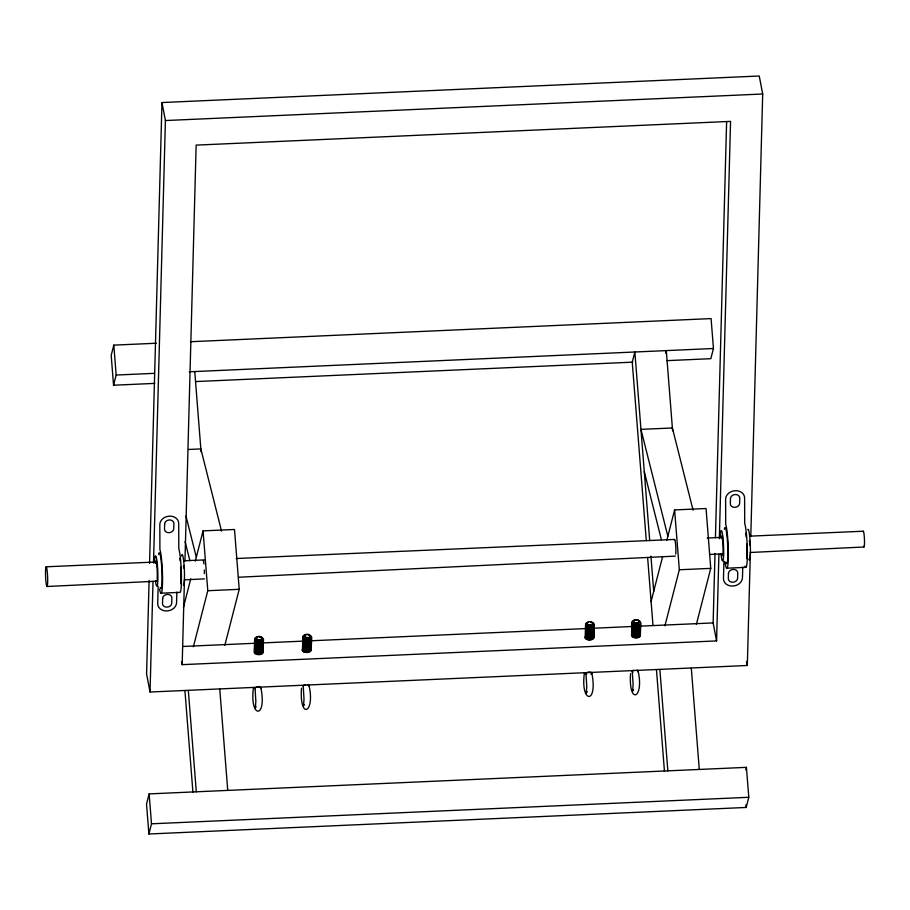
<?xml version="1.0" encoding="UTF-8"?>
<svg xmlns="http://www.w3.org/2000/svg" width="910" height="910" viewBox="0 0 910 910"><rect width="100%" height="100%" fill="white"/><g stroke="black" fill="none" stroke-linecap="round" stroke-linejoin="round"><path stroke-width="1.36" d="M149.103 580.432L146.59 674.026L150.036 692.021L747.315 665.494L750.375 552.051M149.558 563.415L161.969 102.546L759.247 76.008L762.694 94.003L750.795 536.445M150.036 692.021L153.017 581.41M153.506 562.983L165.415 120.541L161.969 102.546M158.158 586.324L157.692 603.569A9.498 7.746 -10.8 0 0 166.928 610.951A9.498 7.746 -10.8 0 0 176.574 602.727L176.87 592.114M718.911 554.327L716.58 640.913L182.171 664.653L184.457 579.488M184.957 561.026L196.15 145.122L730.559 121.383L719.332 538.709M257.45 636.898A4.459 2.229 0.9 0 0 254.641 639.195A4.459 2.229 0.9 0 0 258.406 641.197L259.566 641.22L259.43 639.764A2.992 1.388 0.5 0 1 256.188 638.695A2.992 1.388 0.5 0 1 258.008 637.08M307.921 634.679A4.459 2.844 2.3 0 0 306.75 634.634A4.459 2.229 0.9 0 0 302.78 636.761A4.459 2.229 0.9 0 0 306.579 639.059L307.739 639.082L307.591 637.626A2.992 1.388 0.5 0 1 304.304 636.022M588.383 622.201A4.459 2.229 0.9 0 0 585.562 624.487A4.459 2.229 0.9 0 0 589.327 626.501L590.499 626.524L590.351 625.068A2.992 1.388 0.5 0 1 587.28 623.111M636.989 620.051A4.459 2.844 2.3 0 0 635.828 620.006A4.459 2.229 0.9 0 0 631.859 622.144A4.459 2.229 0.9 0 0 635.646 624.442L636.807 624.465L636.67 623.009A2.992 1.388 0.5 0 1 633.553 622.11A2.992 1.388 0.5 0 1 634.566 620.495M716.58 640.913L713.133 622.918L715.01 553.36M715.431 537.742L726.612 121.838M723.939 561.288L723.473 578.635A9.555 7.792 -10.8 0 0 732.755 586.063A9.555 7.792 -10.8 0 0 742.469 577.793L742.753 567.112M301.483 688.188C299.31 720.436 315.167 712.951 309.093 685.799M630.55 673.571C628.389 705.819 644.246 698.334 638.16 671.182M253.424 687.926C249.351 718.513 267.119 719.264 260.92 687.937M584.356 673.229C580.284 703.817 598.052 704.567 591.853 673.241M156.372 343.241L113.807 345.129L111.191 355.298L113.557 385.226L154.689 383.394M113.557 385.226L116.162 375.045L113.807 345.129M183.411 607.436L190.781 578.726M195.309 561.117L203.066 530.883L234.507 529.484L239.216 589.316L224.827 645.361M149.149 793.895L146.533 804.076L148.887 833.992L746.177 807.454L748.793 797.285L746.428 767.357L149.149 793.895L151.504 823.812L148.887 833.992M193.386 646.76L207.787 590.715L203.066 530.883M665.642 353.148L666.291 350.612L672.604 430.794M190.417 341.728L711.085 318.591L713.451 348.507L710.835 358.688L666.848 360.644M651.094 601.521L662.673 556.408M666.848 540.176L674.606 509.93L706.046 508.531L710.755 568.375L696.366 624.419M664.926 625.818L679.326 569.762L674.606 509.93M745.779 769.905L746.428 767.357M632.825 690.588L632.575 691.304L633.098 684.559L632.268 671.443M256.006 706.717L255.335 708.071L255.858 701.314L255.027 688.199M304.179 704.579L303.496 705.921L304.02 699.176L303.201 686.06M633.258 689.951L633.599 689.575M587.28 691.634L586.256 693.363L586.779 686.618L585.96 673.502M261.488 637.887A2.992 1.991 2.7 0 1 259.395 640.981L258.406 641.197L259.43 639.764L259.566 641.22M310.037 636.215A2.992 1.991 2.7 0 1 307.557 638.843L306.579 639.059L307.591 637.626L307.739 639.082M591.216 622.508A2.992 1.991 2.7 0 1 592.956 624.681A2.992 1.991 2.7 0 1 590.317 626.285L589.327 626.501L590.351 625.068L590.499 626.524M638.194 620.734A2.992 1.991 2.7 0 1 639.184 622.872A2.992 1.991 2.7 0 1 636.636 624.226L635.646 624.442L636.67 623.009L636.807 624.465M47.092 586.495L156.304 581.217M184.673 579.841L204.523 578.885M238.568 577.236L675.391 556.112M709.425 554.463L723.609 553.78M750.557 552.472L864.022 546.99M165.415 120.541L762.694 94.003M116.162 375.045L154.472 373.339M189.291 371.792L713.451 348.507M195.832 381.563L632.803 362.157M188.541 449.472L200.848 448.926L221.539 531.133M46.103 566.793L156.748 561.971M183.706 560.799L204.989 559.877M236.19 558.512L674.549 539.437M707.172 538.015L722.779 537.332M749.738 536.161L863.226 531.224M207.787 590.715L239.216 589.316M679.326 569.762L710.755 568.375M160.854 593.206L179.748 592.365A22.523 2.298 87.5 0 0 181.408 574.699A22.523 2.298 87.5 0 0 178.792 548.753L178.713 523.534A9.498 7.746 -10.8 0 0 169.476 516.152A9.498 7.746 -10.8 0 0 159.819 524.376L159.91 549.595A22.523 2.298 87.5 0 1 162.56 581.069A22.523 2.298 87.5 0 1 159.569 589.27M726.658 568.204L745.654 567.362M182.978 646.464L255.266 643.256M262.353 642.938L303.462 641.118M310.549 640.799L585.551 628.582M594.059 628.207L632.336 626.501M640.833 626.125L713.133 622.918M151.504 823.812L748.793 797.285M693.079 510.191L672.388 427.973L640.947 429.372L667.849 536.252M644.28 471.676L661.411 539.744M185.97 516.084L196.31 557.193M185.083 541.632L189.883 560.697M746.518 661.342L747.315 665.494M181.636 661.889L182.171 664.653M745.961 804.736L746.177 807.454M691.293 668.088L699.278 769.462M649.717 540.665L634.861 351.999L632.245 362.18L646.293 540.62M650.934 556.146L653.71 591.341M659.864 669.487L667.838 770.85M647.636 557.614L652.959 625.181M656.474 669.806L664.448 771.179M194.751 371.553L201.064 451.735M219.754 689.029L227.739 790.403M188.325 690.428L196.298 791.802M184.935 690.747L192.92 792.121M262.717 651.412A3.958 2.252 1.5 0 1 261.375 654.028A3.958 2.252 1.5 0 1 256.563 653.88M255.846 653.437A3.958 2.252 1.5 0 1 255.13 651.753M309.81 651.037A3.958 2.252 1.5 0 1 309.275 651.537A2.992 1.991 2.7 0 0 309.616 651.128M308.524 651.924A3.958 2.252 1.5 0 1 303.007 651.344A3.958 2.252 1.5 0 1 303.849 648.204M593.047 637.33A3.958 2.252 1.5 0 1 588.508 639.719A3.958 2.252 1.5 0 1 585.494 636.522M640.196 635.237A3.958 2.252 1.5 0 1 638.592 637.273M637.694 637.535A3.958 2.252 1.5 0 1 634.668 637.444M633.781 637.114A3.958 2.252 1.5 0 1 632.575 636.147M155.235 563.438A9.851 1.001 87.5 0 1 156.702 564.587A9.851 1.001 87.5 0 1 157.191 578.453M157.032 579.852A9.851 1.001 87.5 0 1 156.565 580.762M181.522 555.999A15.242 1.558 87.5 0 1 184.207 567.044A15.242 1.558 87.5 0 1 183.331 584.948M154.552 562.278A15.242 1.558 87.5 0 1 156.691 559.229A15.242 1.558 87.5 0 1 157.794 581.661A15.242 1.558 87.5 0 1 155.462 580.796M183.524 565.565A9.851 1.001 87.5 0 1 183.706 568.011M158.567 554.543A17.973 1.831 87.5 0 1 161.855 569.899A17.973 1.831 87.5 0 1 160.183 587.678M179.839 558.33A17.973 1.831 87.5 0 1 180.135 560.89M180.612 566.737A17.973 1.831 87.5 0 1 180.737 583.629M720.993 538.265A9.919 1.012 87.5 0 1 722.381 538.788A9.919 1.012 87.5 0 1 723.04 552.154A9.919 1.012 87.5 0 1 721.766 553.962M747.781 529.552A15.333 1.57 87.5 0 1 750.34 545.898A15.333 1.57 87.5 0 1 748.828 559.058M720.31 537.093A15.333 1.57 87.5 0 1 722.563 534.625A15.333 1.57 87.5 0 1 723.484 557.796A15.333 1.57 87.5 0 1 720.97 553.542M749.453 540.404A9.919 1.012 87.5 0 1 749.772 545.443M724.349 529.324A18.075 1.843 87.5 0 1 727.659 544.771A18.075 1.843 87.5 0 1 725.975 562.653M745.006 566.111A22.659 2.309 87.5 0 0 747.372 552.438A22.659 2.309 87.5 0 0 744.698 523.489L744.607 498.123A9.555 7.792 -10.8 0 0 735.326 490.695A9.555 7.792 -10.8 0 0 725.611 498.964L725.702 524.342A22.659 2.309 87.5 0 1 728.341 557.716A22.659 2.309 87.5 0 1 724.929 561.732M745.745 533.124A18.075 1.843 87.5 0 1 746.189 537.093M746.655 543.93A18.075 1.843 87.5 0 1 746.655 558.581M307.808 684.764A2.969 1.251 -5.3 0 1 308.934 686.129M303.485 686.675A2.969 1.251 -5.3 0 1 305.601 684.741M304.531 635.669A2.992 1.388 0.5 0 1 305.487 635.112M309.036 634.907A4.459 2.844 2.3 0 1 311.641 638.012A4.459 2.844 2.3 0 1 307.705 640.299A4.459 2.229 0.9 0 1 303.053 638.843A4.459 2.229 0.9 0 1 304.566 636.249M310.162 638.456A2.992 1.991 2.7 0 1 308.285 639.957M305.771 648.466A2.992 1.388 0.5 0 0 307.296 648.591A2.992 1.991 2.7 0 0 308.058 648.489M305.1 648.273A2.992 1.388 0.5 0 1 303.997 647.34M309.718 647.476A2.992 1.991 2.7 0 1 308.74 648.25M303.496 645.167A4.459 2.229 0.9 0 0 303.075 647.636A4.459 2.229 0.9 0 0 307.478 648.819A4.459 2.844 2.3 0 0 310.606 644.405M306.556 647.363A2.992 1.388 0.5 0 1 304.6 646.794M310.572 645.622A4.459 2.844 2.3 0 1 307.443 650.036A4.459 2.229 0.9 0 1 302.859 646.873M309.275 649.126A2.992 1.991 2.7 0 1 307.273 649.808A2.992 1.388 0.5 0 1 303.963 648.557M309.127 635.351A2.992 1.991 2.7 0 1 309.662 635.749M307.557 638.843A2.992 1.388 0.5 0 1 304.827 638.274M304.452 637.944A2.992 1.388 0.5 0 1 304.281 637.239M303.53 643.939A4.459 2.229 0.9 0 0 303.11 646.418A4.459 2.229 0.9 0 0 307.512 647.601A4.459 2.844 2.3 0 0 310.64 643.177M304.623 645.577A2.992 1.388 0.5 0 0 307.364 646.157A2.992 1.991 2.7 0 0 309.377 645.474M304.247 645.258A2.992 1.388 0.5 0 1 304.065 644.906M310.003 644.553A2.992 1.991 2.7 0 1 309.775 645.042M303.405 648.819A4.459 2.229 0.9 0 0 302.973 651.287A4.459 2.229 0.9 0 0 307.375 652.481A4.459 2.844 2.3 0 0 310.503 648.057M303.633 640.287A4.459 2.229 0.9 0 0 303.212 642.756A4.459 2.229 0.9 0 0 307.614 643.95A4.459 2.844 2.3 0 0 310.731 639.525M310.708 640.742A4.459 2.844 2.3 0 1 307.58 645.167A4.459 2.229 0.9 0 1 303.178 643.973A4.459 2.229 0.9 0 1 303.599 641.505M303.667 639.07A4.459 2.229 0.9 0 0 303.235 641.539A4.459 2.229 0.9 0 0 307.637 642.733A4.459 2.844 2.3 0 0 310.765 638.308M305.965 641.163A2.992 1.388 0.5 0 0 307.5 641.277A2.992 1.991 2.7 0 0 308.251 641.186M305.305 640.97A2.992 1.388 0.5 0 1 304.19 640.037M305.897 643.597A2.992 1.388 0.5 0 1 304.691 643.142M310.674 641.959A4.459 2.844 2.3 0 1 307.546 646.384A4.459 2.229 0.9 0 1 303.144 645.19A4.459 2.229 0.9 0 1 303.565 642.722M309.81 643.825A2.992 1.991 2.7 0 1 308.843 644.598M308.16 644.837A2.992 1.991 2.7 0 1 307.398 644.94A2.992 1.388 0.5 0 1 305.874 644.815M305.203 644.621A2.992 1.388 0.5 0 1 304.099 643.688M304.725 641.925A2.992 1.388 0.5 0 0 307.466 642.505A2.992 1.991 2.7 0 0 308.911 642.164M304.349 641.607A2.992 1.388 0.5 0 1 304.167 641.254M310.071 642.119A2.992 1.991 2.7 0 1 309.844 642.608M309.434 643.04A2.992 1.991 2.7 0 1 308.194 643.62M310.094 640.902A2.992 1.991 2.7 0 1 309.878 641.391M309.912 640.174A2.992 1.991 2.7 0 1 308.945 640.947M310.799 637.091A4.459 2.844 2.3 0 1 307.671 641.516A4.459 2.229 0.9 0 1 303.269 640.321A4.459 2.229 0.9 0 1 303.701 637.853M309.969 645.77A2.992 1.991 2.7 0 1 309.753 646.259M309.343 646.691A2.992 1.991 2.7 0 1 308.092 647.272M309.241 650.343A2.992 1.991 2.7 0 1 307.989 650.923M306.454 651.014A2.992 1.388 0.5 0 1 304.122 650.127M305.999 639.946A2.992 1.388 0.5 0 1 304.247 638.456M303.439 647.601A4.459 2.229 0.9 0 0 303.007 650.07A4.459 2.229 0.9 0 0 307.409 651.253A4.459 2.844 2.3 0 0 310.537 646.839M636.886 670.147A2.969 1.251 -5.3 0 1 637.66 671.83M632.985 672.297A2.969 1.251 -5.3 0 1 633.929 670.283M638.103 620.29A4.459 2.844 2.3 0 1 640.708 623.395A4.459 2.844 2.3 0 1 636.784 625.682A4.459 2.229 0.9 0 1 632.382 624.487A4.459 2.229 0.9 0 1 632.803 622.019M638.604 624.772A2.992 1.991 2.7 0 1 636.602 625.443M634.839 633.849A2.992 1.388 0.5 0 0 636.374 633.974A2.992 1.991 2.7 0 0 637.125 633.872M633.633 633.394A2.992 1.388 0.5 0 1 633.258 633.076M638.786 632.86A2.992 1.991 2.7 0 1 638.376 633.292M631.972 631.039A4.459 2.229 0.9 0 0 636.545 634.202A4.459 2.844 2.3 0 0 640.231 630.448M635.624 632.734A2.992 1.388 0.5 0 1 633.292 631.859M638.41 632.075A2.992 1.991 2.7 0 1 636.409 632.757M640.196 631.665A4.459 2.844 2.3 0 1 636.522 635.419A4.459 2.229 0.9 0 1 631.938 632.257M638.979 633.587A2.992 1.991 2.7 0 1 638.342 634.509M637.785 634.85A2.992 1.991 2.7 0 1 636.34 635.191A2.992 1.388 0.5 0 1 633.599 634.611M636.636 624.226A2.992 1.388 0.5 0 1 634.441 623.919M633.895 623.657A2.992 1.388 0.5 0 1 633.337 622.975M632.006 629.822A4.459 2.229 0.9 0 0 636.579 632.985A4.459 2.844 2.3 0 0 640.265 629.231M633.133 630.289A2.992 1.388 0.5 0 0 636.443 631.54A2.992 1.991 2.7 0 0 637.876 631.199M639.07 629.936A2.992 1.991 2.7 0 1 638.445 630.857M631.87 634.691A4.459 2.229 0.9 0 0 636.454 637.853A4.459 2.844 2.3 0 0 640.139 634.099M632.7 625.67A4.459 2.229 0.9 0 0 632.279 628.139A4.459 2.229 0.9 0 0 636.682 629.333A4.459 2.844 2.3 0 0 640.367 625.58M640.333 626.797A4.459 2.844 2.3 0 1 636.647 630.55A4.459 2.229 0.9 0 1 632.063 627.388M632.131 624.942A4.459 2.229 0.9 0 0 636.716 628.116A4.459 2.844 2.3 0 0 640.401 624.362M633.451 625.761A2.992 1.388 0.5 0 0 636.568 626.66A2.992 1.991 2.7 0 0 637.33 626.558M635.726 629.083A2.992 1.388 0.5 0 1 633.383 628.207M640.299 628.014A4.459 2.844 2.3 0 1 636.613 631.767A4.459 2.229 0.9 0 1 632.029 628.605M638.888 629.208A2.992 1.991 2.7 0 1 638.479 629.64M637.228 630.22A2.992 1.991 2.7 0 1 636.465 630.323A2.992 1.388 0.5 0 1 634.941 630.198M633.735 629.743A2.992 1.388 0.5 0 1 633.36 629.424M634.338 627.57A2.992 1.388 0.5 0 0 636.534 627.877A2.992 1.991 2.7 0 0 637.978 627.547M633.792 627.308A2.992 1.388 0.5 0 1 633.235 626.626M638.513 628.423A2.992 1.991 2.7 0 1 636.499 629.094M638.945 626.774A2.992 1.991 2.7 0 1 638.547 627.206M638.979 625.557A2.992 1.991 2.7 0 1 638.581 625.989M640.435 623.145A4.459 2.844 2.3 0 1 636.75 626.899A4.459 2.229 0.9 0 1 632.166 623.725M638.319 635.726A2.992 1.991 2.7 0 1 636.306 636.409M638.683 636.511A2.992 1.991 2.7 0 1 638.285 636.943M635.521 636.397A2.992 1.388 0.5 0 1 633.189 635.51M635.817 625.432A2.992 1.388 0.5 0 1 633.861 624.874M640.174 632.882A4.459 2.844 2.3 0 1 636.488 636.636A4.459 2.229 0.9 0 1 631.904 633.474M586.666 674.356A2.969 1.251 -5.3 0 1 586.973 672.57A2.969 1.251 -5.3 0 1 591.136 672.376A2.969 1.251 -5.3 0 1 590.829 674.173M587.689 622.804A2.992 1.388 0.5 0 1 588.247 622.554M590.67 622.11A4.459 2.844 2.3 0 1 594.446 625.079A4.459 2.844 2.3 0 1 590.465 627.741A4.459 2.229 0.9 0 1 586.063 626.546A4.459 2.229 0.9 0 1 586.484 624.078M592.694 626.398A2.992 1.991 2.7 0 1 591.728 627.172M591.045 627.399A2.992 1.991 2.7 0 1 590.283 627.502A2.992 1.388 0.5 0 1 589.509 627.49M592.945 625.386A2.992 1.991 2.7 0 1 592.922 625.898M587.86 635.715A2.992 1.388 0.5 0 0 590.055 636.033A2.992 1.991 2.7 0 0 591.5 635.692M587.314 635.453A2.992 1.388 0.5 0 1 586.757 634.782M592.467 634.918A2.992 1.991 2.7 0 1 592.069 635.351M585.653 633.098A4.459 2.229 0.9 0 0 590.237 636.261A4.459 2.844 2.3 0 0 593.923 632.507M586.973 633.917A2.992 1.388 0.5 0 0 590.089 634.805A2.992 1.991 2.7 0 0 592.501 633.701M593.889 633.724A4.459 2.844 2.3 0 1 590.203 637.478A4.459 2.229 0.9 0 1 585.619 634.315M592.035 636.568A2.992 1.991 2.7 0 1 590.021 637.25M588.087 627.195A2.992 1.388 0.5 0 1 587.166 626.603M590.317 626.285A2.992 1.388 0.5 0 1 587.576 625.705M585.687 631.881A4.459 2.229 0.9 0 0 590.271 635.043A4.459 2.844 2.3 0 0 593.946 631.29M587.382 633.019A2.992 1.388 0.5 0 0 590.124 633.587A2.992 1.991 2.7 0 0 592.126 632.916M585.551 636.75A4.459 2.229 0.9 0 0 590.135 639.912A4.459 2.844 2.3 0 0 593.82 636.158M594.014 628.856A4.459 2.844 2.3 0 1 590.328 632.609A4.459 2.229 0.9 0 1 585.756 629.436M586.415 626.512A4.459 2.229 0.9 0 0 585.994 628.981A4.459 2.229 0.9 0 0 590.397 630.175A4.459 2.844 2.3 0 0 593.525 625.75M588.053 628.412A2.992 1.388 0.5 0 0 590.249 628.719A2.992 1.991 2.7 0 0 592.672 627.616M587.519 628.15A2.992 1.388 0.5 0 1 586.95 627.468M585.46 628.776A4.459 2.229 0.9 0 0 590.362 631.392A4.459 2.844 2.3 0 0 594.048 627.638M588.656 631.039A2.992 1.388 0.5 0 0 590.192 631.153A2.992 1.991 2.7 0 0 590.943 631.051M587.985 630.846A2.992 1.388 0.5 0 1 587.075 630.255M593.98 630.073A4.459 2.844 2.3 0 1 590.294 633.826A4.459 2.229 0.9 0 1 585.892 632.632A4.459 2.229 0.9 0 1 586.324 630.164M592.569 631.267A2.992 1.991 2.7 0 1 592.16 631.699M591.591 632.04A2.992 1.991 2.7 0 1 590.158 632.37A2.992 1.388 0.5 0 1 587.951 632.063M587.416 631.802A2.992 1.388 0.5 0 1 586.848 631.119M587.485 629.367A2.992 1.388 0.5 0 0 590.215 629.936A2.992 1.991 2.7 0 0 592.228 629.265M592.603 630.05A2.992 1.991 2.7 0 1 592.194 630.482M593.559 624.533A4.459 2.844 2.3 0 1 590.431 628.958A4.459 2.229 0.9 0 1 586.029 627.764A4.459 2.229 0.9 0 1 586.449 625.295M592.41 637.353A2.992 1.991 2.7 0 1 589.987 638.467A2.992 1.388 0.5 0 1 586.87 637.569M592.376 638.57A2.992 1.991 2.7 0 1 591.966 639.002M593.855 634.941A4.459 2.844 2.3 0 1 590.169 638.695A4.459 2.229 0.9 0 1 585.585 635.533M589.248 637.228A2.992 1.388 0.5 0 1 587.28 636.67M255.312 688.813A2.969 1.251 -5.3 0 1 257.803 686.834A2.969 1.251 -5.3 0 1 260.76 688.267M259.748 636.818A4.459 2.844 2.3 0 1 263.525 639.776A4.459 2.844 2.3 0 1 259.532 642.437A4.459 2.229 0.9 0 1 255.13 641.243A4.459 2.229 0.9 0 1 255.562 638.774M261.773 641.095A2.992 1.991 2.7 0 1 260.806 641.868M260.112 642.107A2.992 1.991 2.7 0 1 259.361 642.21A2.992 1.388 0.5 0 1 257.826 642.085M256.392 650.149A2.992 1.388 0.5 0 0 259.134 650.73A2.992 1.991 2.7 0 0 261.136 650.047M256.017 649.831A2.992 1.388 0.5 0 1 255.846 649.114M261.762 649.126A2.992 1.991 2.7 0 1 261.545 649.615M255.323 647.306A4.459 2.229 0.9 0 0 254.902 649.774A4.459 2.229 0.9 0 0 259.305 650.968A4.459 2.844 2.3 0 0 262.433 646.544M255.858 648.261A2.992 1.388 0.5 0 0 259.157 649.512A2.992 1.991 2.7 0 0 261.579 648.398M262.399 647.761A4.459 2.844 2.3 0 1 259.27 652.186A4.459 2.229 0.9 0 1 254.868 650.991A4.459 2.229 0.9 0 1 255.3 648.523M261.102 651.264A2.992 1.991 2.7 0 1 259.851 651.844M257.166 641.891A2.992 1.388 0.5 0 1 256.063 640.958M259.543 637.034A2.992 1.991 2.7 0 1 260.954 637.489M259.395 640.981A2.992 1.388 0.5 0 1 258.611 640.97M257.86 640.867A2.992 1.388 0.5 0 1 256.279 640.094M256.085 639.741A2.992 1.388 0.5 0 1 256.108 639.377M255.357 646.089A4.459 2.229 0.9 0 0 254.936 648.557A4.459 2.229 0.9 0 0 259.339 649.74A4.459 2.844 2.3 0 0 262.467 645.327M257.666 648.17A2.992 1.388 0.5 0 1 256.461 647.715M255.232 650.957A4.459 2.229 0.9 0 0 254.811 653.426A4.459 2.229 0.9 0 0 259.214 654.62A4.459 2.844 2.3 0 0 262.33 650.195M256.87 652.857A2.992 1.388 0.5 0 0 259.066 653.164A2.992 1.991 2.7 0 0 261.477 652.049M256.324 652.584A2.992 1.388 0.5 0 1 255.767 651.913M255.46 642.426A4.459 2.229 0.9 0 0 255.039 644.906A4.459 2.229 0.9 0 0 259.441 646.089A4.459 2.844 2.3 0 0 262.569 641.664M262.535 642.881A4.459 2.844 2.3 0 1 259.407 647.306A4.459 2.229 0.9 0 1 255.005 646.123A4.459 2.229 0.9 0 1 255.426 643.643M255.494 641.209A4.459 2.229 0.9 0 0 255.073 643.677A4.459 2.229 0.9 0 0 259.475 644.871A4.459 2.844 2.3 0 0 263.161 641.118M256.586 642.847A2.992 1.388 0.5 0 0 259.327 643.427A2.992 1.991 2.7 0 0 261.329 642.744M256.211 642.528A2.992 1.388 0.5 0 1 256.029 642.176M257.735 645.736A2.992 1.388 0.5 0 0 259.259 645.861A2.992 1.991 2.7 0 0 260.021 645.759M257.064 645.543A2.992 1.388 0.5 0 1 255.96 644.61M262.501 644.109A4.459 2.844 2.3 0 1 259.373 648.523A4.459 2.229 0.9 0 1 254.971 647.34A4.459 2.229 0.9 0 1 255.392 644.871M261.864 645.474A2.992 1.991 2.7 0 1 261.648 645.963M261.238 646.396A2.992 1.991 2.7 0 1 259.225 647.078A2.992 1.388 0.5 0 1 256.495 646.498M256.108 646.18A2.992 1.388 0.5 0 1 255.926 645.827M257.769 644.519A2.992 1.388 0.5 0 1 256.006 643.029M261.83 646.691A2.992 1.991 2.7 0 1 261.614 647.181M261.204 647.613A2.992 1.991 2.7 0 1 259.953 648.193M261.671 644.746A2.992 1.991 2.7 0 1 260.704 645.52M261.966 641.823A2.992 1.991 2.7 0 1 261.739 642.312M263.183 639.901A4.459 2.844 2.3 0 1 259.509 643.654A4.459 2.229 0.9 0 1 255.096 642.46A4.459 2.229 0.9 0 1 255.528 639.992M261.034 653.71A2.992 1.991 2.7 0 1 260.476 654.051M261.306 643.962A2.992 1.991 2.7 0 1 260.055 644.542M255.266 649.74A4.459 2.229 0.9 0 0 254.834 652.208A4.459 2.229 0.9 0 0 259.236 653.403A4.459 2.844 2.3 0 0 262.364 648.978M258.315 651.935A2.992 1.388 0.5 0 1 256.358 651.367M863.033 531.622A7.906 0.808 87.5 0 1 864.455 539.619A7.906 0.808 87.5 0 1 863.579 546.193M203.283 560.674A7.906 0.808 87.5 0 1 203.942 564.029M204.329 569.967A7.906 0.808 87.5 0 1 204.306 573.63M674.412 540.005A7.906 0.808 87.5 0 1 675.573 543.987A7.906 0.808 87.5 0 1 675.743 554.042M162.651 598.439L162.515 603.523A4.641 3.788 -10.8 0 0 167.03 607.129A4.641 3.788 -10.8 0 0 171.751 603.114L171.888 598.029A4.641 3.788 -10.8 0 0 167.372 594.412A4.641 3.788 -10.8 0 0 162.651 598.439M164.653 523.989L164.517 529.074A4.641 3.788 -10.8 0 0 169.032 532.68A4.641 3.788 -10.8 0 0 173.753 528.664L173.89 523.58A4.641 3.788 -10.8 0 0 169.374 519.963A4.641 3.788 -10.8 0 0 164.653 523.989M728.455 573.471L728.318 578.589A4.675 3.811 -10.8 0 0 732.857 582.218A4.675 3.811 -10.8 0 0 737.612 578.18L737.748 573.061A4.675 3.811 -10.8 0 0 733.21 569.433A4.675 3.811 -10.8 0 0 728.455 573.471M730.468 498.578L730.332 503.696A4.675 3.811 -10.8 0 0 734.882 507.325A4.675 3.811 -10.8 0 0 739.625 503.287L739.762 498.168A4.675 3.811 -10.8 0 0 735.223 494.528A4.675 3.811 -10.8 0 0 730.468 498.578M305.419 637.228A2.969 1.695 1.5 0 0 310.208 636.249A2.969 1.695 1.5 0 0 306.192 634.35A2.969 1.695 1.5 0 0 305.419 637.228M634.486 622.611A2.969 1.695 1.5 0 0 639.275 621.632A2.969 1.695 1.5 0 0 635.271 619.733A2.969 1.695 1.5 0 0 634.486 622.611M588.167 624.669A2.969 1.695 1.5 0 0 592.956 623.691A2.969 1.695 1.5 0 0 588.952 621.792A2.969 1.695 1.5 0 0 588.167 624.669M257.246 639.366A2.969 1.695 1.5 0 0 262.034 638.388A2.969 1.695 1.5 0 0 258.031 636.488A2.969 1.695 1.5 0 0 257.246 639.366M45.557 570.138A9.885 1.012 87.5 0 0 46.831 586.336A9.885 1.012 87.5 0 0 47.411 573.459A9.885 1.012 87.5 0 0 45.557 570.138"/></g></svg>
